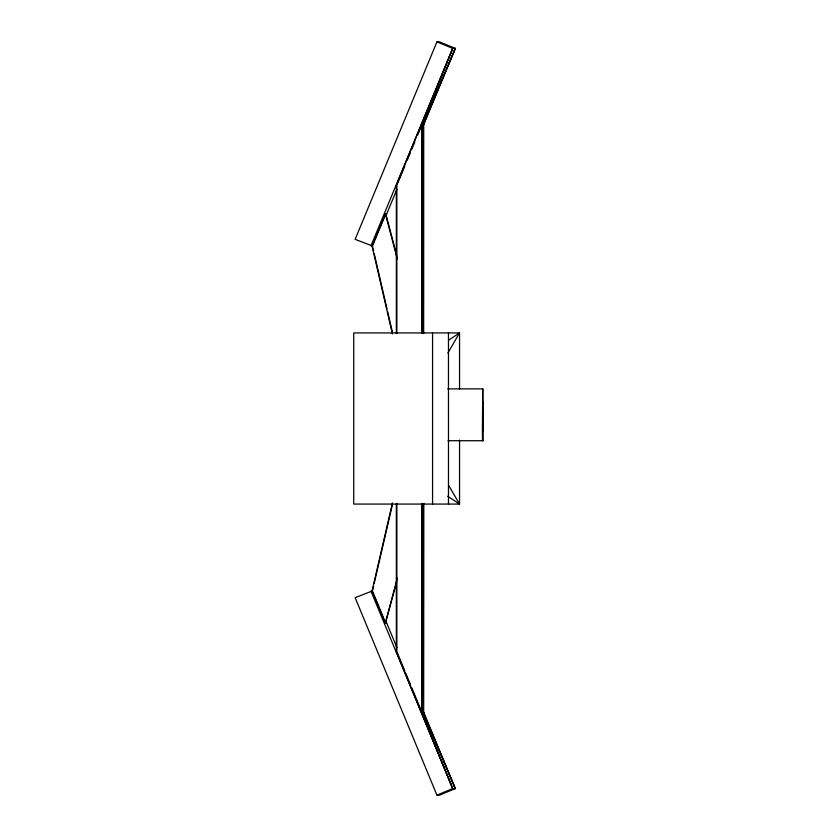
<?xml version="1.0" encoding="UTF-8"?>
<svg xmlns="http://www.w3.org/2000/svg" width="837" height="837" viewBox="0 0 837 837"><rect width="100%" height="100%" fill="white"/><g stroke="black" fill="none" stroke-linecap="round" stroke-linejoin="round"><path stroke-width="1.26" d="M422.884 710.331L455.297 788.6L452.733 788.6L396.351 651.709L396.351 503.435M404.836 670.96L396.864 651.709L396.874 503.497M421.911 503.455L421.806 713.072L452.733 788.6L436.935 795.15L355.139 597.66L372.434 590.922L373.616 585.827M422.256 503.518L422.256 713.072L411.804 687.805M423.219 503.518L423.219 713.072L455.297 788.6L439.498 795.15L436.935 795.15M423.668 333.544L423.721 123.928L455.297 48.4L439.498 41.85L436.935 41.85L355.139 239.34L372.434 245.994L385.742 213.759L372.046 246.078L392.407 333.932M423.825 503.455L423.668 713.072L455.297 788.6M459.555 440.053L459.555 504.073L353.737 504.073L353.737 332.927L459.555 332.927L459.555 389.1M483.116 440.722L482.761 388.891L482.405 430.155L482.52 440.712L483.116 440.722L448.067 440.722M392.459 502.849L372.046 591.006L385.365 623.241L396.707 581.83M374.202 583.284L392.197 505.611M385.365 623.241L397.324 578.064M422.319 333.482L422.319 123.928L452.733 48.4L455.297 48.4L422.873 126.669M436.935 41.85L452.733 48.4L396.351 185.291L396.351 333.565M370.937 245.89L452.733 48.4M422.151 126.335L455.297 48.4M385.972 215.779L396.937 189.288M396.874 333.503L396.864 185.291L404.846 166.04M407.347 160.024L410.339 152.805M411.835 149.195L414.828 141.976M417.82 134.757L420.823 127.538M447.9 352.963L459.555 332.927L448.737 340.073M422.319 123.928L421.743 123.928L421.9 333.544M423.721 123.928L423.145 123.928L423.156 333.482M447.711 388.891L482.876 388.891M447.68 496.226L459.555 504.073L448.527 485.167M385.972 621.221L396.947 647.712M422.675 710.665L423.668 713.072L421.22 708.259M405.83 673.366L410.308 684.195M370.937 591.11L452.733 788.6M372.434 590.922L385.752 623.241M385.742 213.759L396.696 255.17M385.355 213.759L397.313 258.936M372.434 245.994L373.605 251.037M374.181 253.548L387.018 308.968M387.594 311.479L392.26 331.63M448.465 332.927L448.475 504.073M432.572 332.927L432.572 504.073M482.562 416.439L482.98 431.651L482.855 401.718L482.562 416.439"/></g></svg>
